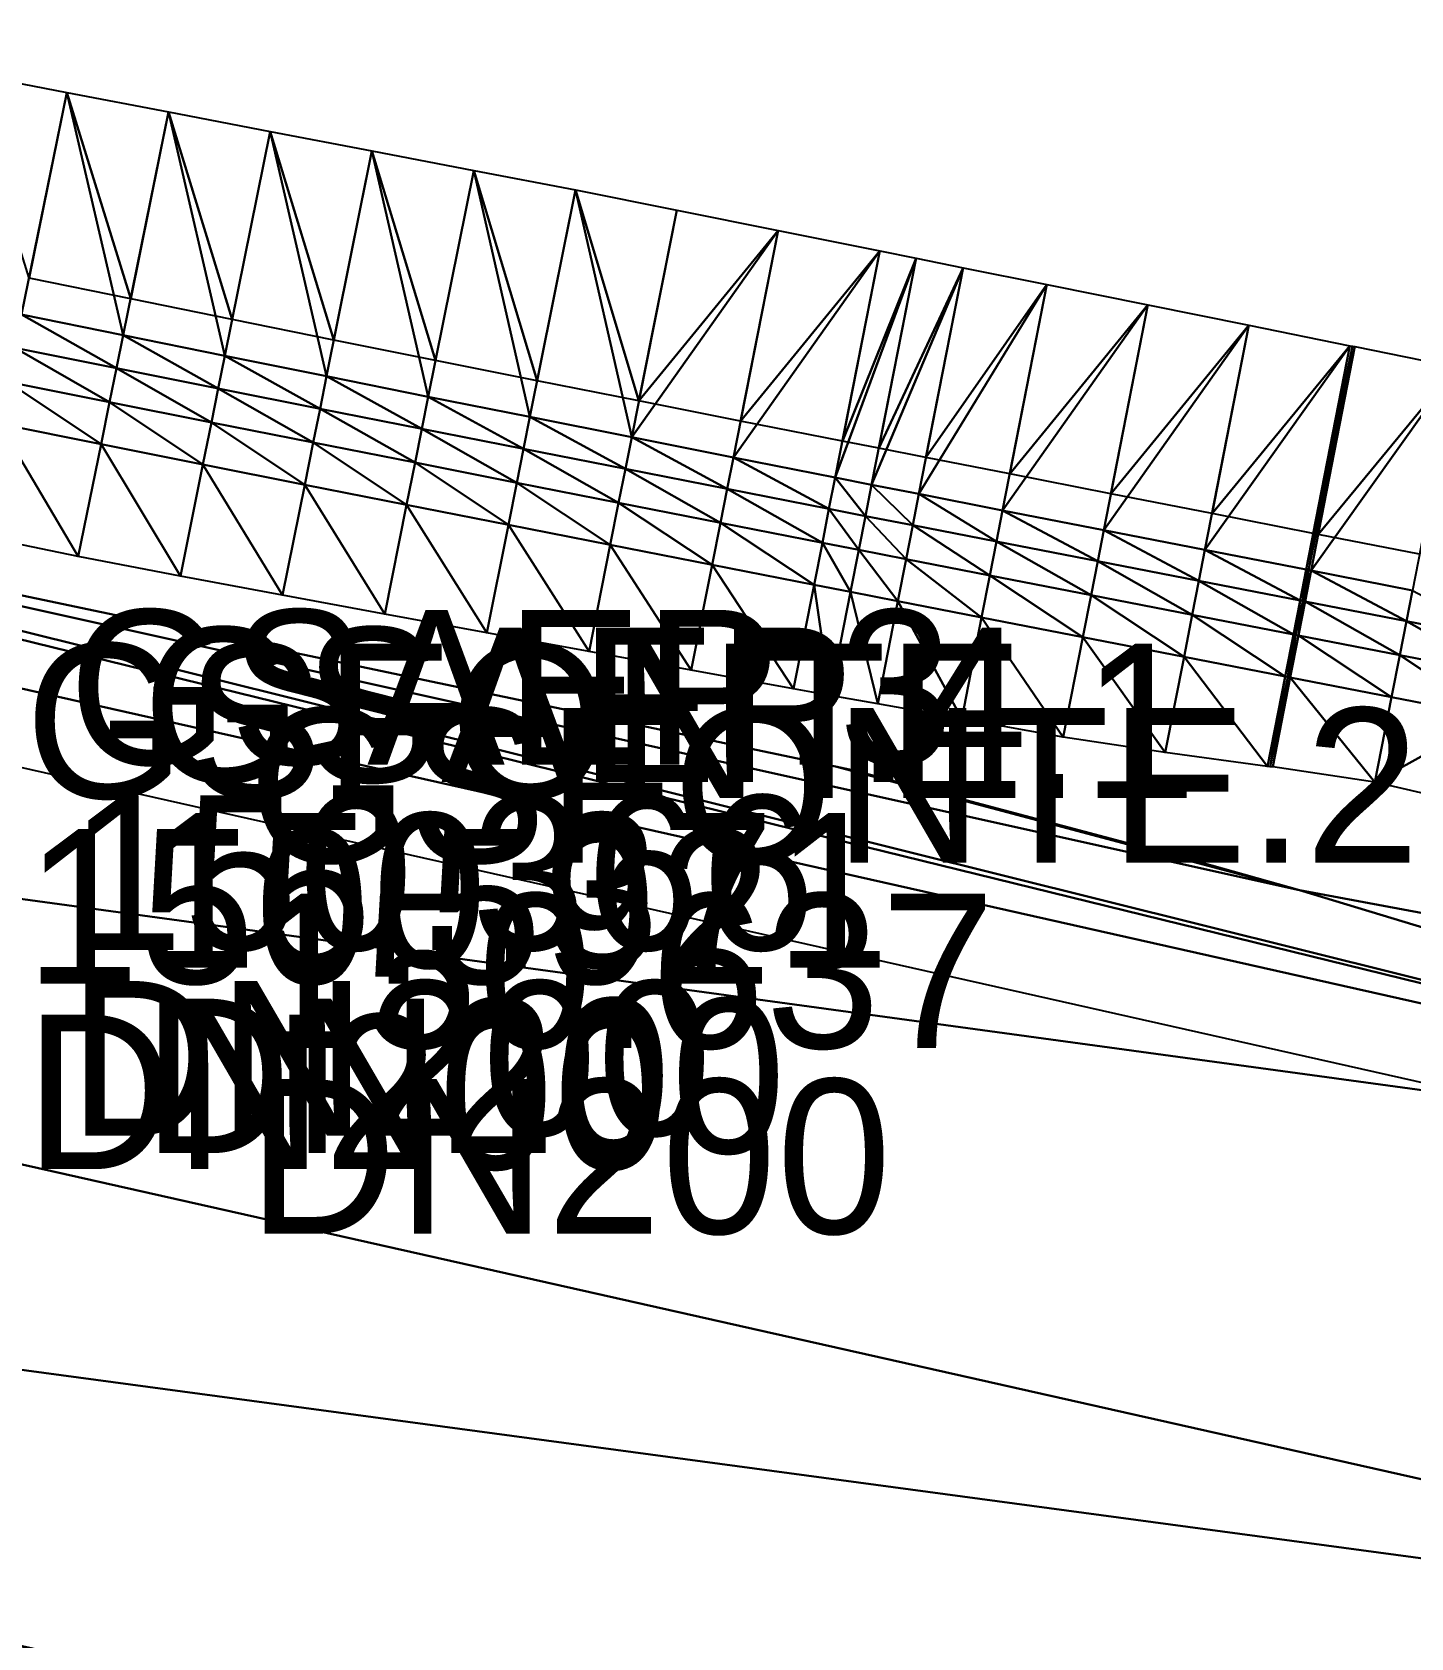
# Model space of a CAD drawing. Header units: metres. Extents: x 1882598 to 1885460, y 3171405 to 3171756.
# Drawn here: x 1884237.68 to 1884251.05, y 3171554.53 to 3171570.11 of the extents above; entities that cross this region are included whole.
import ezdxf

# ---------------------------------------------------------------- set-up
doc = ezdxf.new("R2010")
doc.units = ezdxf.units.M
doc.header["$MEASUREMENT"] = 0
for name, color, linetype, true_color in [('Ass - 07_EP BASS indA - Polyligne fil d_eau', 140, 'Continuous', 0x00bfff), ('TER07_Bassin IA Décaissé - Triangles surfaces projet', 7, 'Continuous', 0x848484), ('Triangles surfaces projet', 7, 'Continuous', 0x848484)]:
    doc.layers.add(name, color=color, linetype=linetype, true_color=true_color)
for name, color, linetype in [('pntdesc', 1, 'Continuous'), ('pntelev', 2, 'Continuous'), ('pntno', 3, 'Continuous')]:
    doc.layers.add(name, color=color, linetype=linetype)

msp = doc.modelspace()

# ---------------------------------------------------------------- linework, layer by layer
msp.add_point((1884238.268, 3171560.251, 150.637))
at = {"layer": 'Ass - 07_EP BASS indA - Polyligne fil d_eau'}
msp.add_polyline3d([(1884258.062, 3171558.362, 149.327), (1884211.232, 3171568.899, 149.09), (1884211.353, 3171568.138, 149.104), (1884208.931, 3171557.375, 149.3)], dxfattribs=at)
at = {"layer": 'TER07_Bassin IA Décaissé - Triangles surfaces projet', "color": 252, "linetype": 'Continuous', "lineweight": 30, "true_color": 0x848484}
for points in [[(1884208.451, 3171565.675, 150.879), (1884209.268, 3171570.11, 150.959), (1884260.655, 3171558.547, 150.959), (1884208.451, 3171565.675, 150.879)], [(1884260.655, 3171558.547, 150.959), (1884209.268, 3171570.11, 150.959), (1884226.026, 3171567.05, 151.421), (1884260.655, 3171558.547, 150.959)], [(1884228.703, 3171566.509, 151.462), (1884260.655, 3171558.547, 150.959), (1884226.026, 3171567.05, 151.421), (1884228.703, 3171566.509, 151.462)], [(1884249.968, 3171561.783, 151.5), (1884260.655, 3171558.547, 150.959), (1884228.703, 3171566.509, 151.462), (1884249.968, 3171561.783, 151.5)], [(1884245.468, 3171562.984, 151.622), (1884249.968, 3171561.783, 151.5), (1884228.703, 3171566.509, 151.462), (1884245.468, 3171562.984, 151.622)], [(1884259.646, 3171554.156, 150.879), (1884207.908, 3171561.125, 148.6), (1884208.451, 3171565.675, 150.879), (1884259.646, 3171554.156, 150.879)], [(1884259.646, 3171554.156, 150.879), (1884208.451, 3171565.675, 150.879), (1884260.655, 3171558.547, 150.959), (1884259.646, 3171554.156, 150.879)], [(1884245.65, 3171562.944, 151.623), (1884249.12, 3171562.022, 151.531), (1884245.468, 3171562.984, 151.622), (1884245.65, 3171562.944, 151.623)], [(1884249.12, 3171562.022, 151.531), (1884249.968, 3171561.783, 151.5), (1884245.468, 3171562.984, 151.622), (1884249.12, 3171562.022, 151.531)], [(1884252.551, 3171561.302, 151.565), (1884260.655, 3171558.547, 150.959), (1884249.968, 3171561.783, 151.5), (1884252.551, 3171561.302, 151.565)], [(1884257.057, 3171544.164, 148.6), (1884206.361, 3171555.571, 148.6), (1884207.908, 3171561.125, 148.6), (1884257.057, 3171544.164, 148.6)], [(1884207.908, 3171561.125, 148.6), (1884258.321, 3171549.782, 148.6), (1884258.418, 3171549.752, 148.6), (1884207.908, 3171561.125, 148.6)], [(1884257.057, 3171544.164, 148.6), (1884207.908, 3171561.125, 148.6), (1884258.418, 3171549.752, 148.6), (1884257.057, 3171544.164, 148.6)], [(1884258.321, 3171549.782, 148.6), (1884207.908, 3171561.125, 148.6), (1884259.646, 3171554.156, 150.879), (1884258.321, 3171549.782, 148.6)], [(1884257.057, 3171544.164, 148.6), (1884205.71, 3171551.455, 150.679), (1884206.361, 3171555.571, 148.6), (1884257.057, 3171544.164, 148.6)]]:
    msp.add_3dface(points, dxfattribs=at)
at = {"layer": 'Triangles surfaces projet'}
for points in [[(1884238.014, 3171569.525, 150.247), (1884237.574, 3171567.37, 150.192), (1884237.027, 3171569.714, 150.24), (1884238.014, 3171569.525, 150.247)], [(1884238.014, 3171569.525, 150.597), (1884237.646, 3171567.721, 150.551), (1884237.027, 3171569.714, 150.59), (1884238.014, 3171569.525, 150.597)], [(1884237.574, 3171567.37, 150.192), (1884238.014, 3171569.525, 150.247), (1884238.56, 3171567.169, 150.198), (1884237.574, 3171567.37, 150.192)], [(1884238.632, 3171567.521, 150.557), (1884237.646, 3171567.721, 150.551), (1884238.014, 3171569.525, 150.597), (1884238.632, 3171567.521, 150.557)], [(1884238.014, 3171569.525, 150.247), (1884239, 3171569.336, 150.253), (1884238.56, 3171567.169, 150.198), (1884238.014, 3171569.525, 150.247)], [(1884239, 3171569.336, 150.603), (1884238.632, 3171567.521, 150.557), (1884238.014, 3171569.525, 150.597), (1884239, 3171569.336, 150.603)], [(1884238.56, 3171567.169, 150.198), (1884239, 3171569.336, 150.253), (1884239.546, 3171566.969, 150.204), (1884238.56, 3171567.169, 150.198)], [(1884239.617, 3171567.321, 150.563), (1884238.632, 3171567.521, 150.557), (1884239, 3171569.336, 150.603), (1884239.617, 3171567.321, 150.563)], [(1884239.546, 3171566.969, 150.204), (1884239, 3171569.336, 150.253), (1884239.986, 3171569.146, 150.259), (1884239.546, 3171566.969, 150.204)], [(1884239.986, 3171569.146, 150.609), (1884239.617, 3171567.321, 150.563), (1884239, 3171569.336, 150.603), (1884239.986, 3171569.146, 150.609)], [(1884239.546, 3171566.969, 150.204), (1884239.986, 3171569.146, 150.259), (1884240.532, 3171566.77, 150.21), (1884239.546, 3171566.969, 150.204)], [(1884240.603, 3171567.122, 150.569), (1884239.617, 3171567.321, 150.563), (1884239.986, 3171569.146, 150.609), (1884240.603, 3171567.122, 150.569)], [(1884240.972, 3171568.957, 150.266), (1884240.532, 3171566.77, 150.21), (1884239.986, 3171569.146, 150.259), (1884240.972, 3171568.957, 150.266)], [(1884240.972, 3171568.957, 150.616), (1884240.603, 3171567.122, 150.569), (1884239.986, 3171569.146, 150.609), (1884240.972, 3171568.957, 150.616)], [(1884241.519, 3171566.572, 150.217), (1884240.532, 3171566.77, 150.21), (1884240.972, 3171568.957, 150.266), (1884241.519, 3171566.572, 150.217)], [(1884241.589, 3171566.924, 150.576), (1884240.603, 3171567.122, 150.569), (1884240.972, 3171568.957, 150.616), (1884241.589, 3171566.924, 150.576)], [(1884241.959, 3171568.768, 150.273), (1884241.519, 3171566.572, 150.217), (1884240.972, 3171568.957, 150.266), (1884241.959, 3171568.768, 150.273)], [(1884241.959, 3171568.768, 150.623), (1884241.589, 3171566.924, 150.576), (1884240.972, 3171568.957, 150.616), (1884241.959, 3171568.768, 150.623)], [(1884241.519, 3171566.572, 150.217), (1884241.959, 3171568.768, 150.273), (1884242.505, 3171566.375, 150.223), (1884241.519, 3171566.572, 150.217)], [(1884242.575, 3171566.727, 150.582), (1884241.589, 3171566.924, 150.576), (1884241.959, 3171568.768, 150.623), (1884242.575, 3171566.727, 150.582)], [(1884242.505, 3171566.375, 150.223), (1884241.959, 3171568.768, 150.273), (1884242.945, 3171568.579, 150.279), (1884242.505, 3171566.375, 150.223)], [(1884242.945, 3171568.579, 150.629), (1884242.575, 3171566.727, 150.582), (1884241.959, 3171568.768, 150.623), (1884242.945, 3171568.579, 150.629)], [(1884242.945, 3171568.579, 150.279), (1884243.492, 3171566.178, 150.23), (1884242.505, 3171566.375, 150.223), (1884242.945, 3171568.579, 150.279)], [(1884243.562, 3171566.531, 150.589), (1884242.575, 3171566.727, 150.582), (1884242.945, 3171568.579, 150.629), (1884243.562, 3171566.531, 150.589)], [(1884242.945, 3171568.579, 150.279), (1884243.93, 3171568.383, 150.286), (1884243.492, 3171566.178, 150.23), (1884242.945, 3171568.579, 150.279)], [(1884243.93, 3171568.383, 150.636), (1884243.562, 3171566.531, 150.589), (1884242.945, 3171568.579, 150.629), (1884243.93, 3171568.383, 150.636)], [(1884243.492, 3171566.178, 150.23), (1884243.93, 3171568.383, 150.286), (1884244.914, 3171568.185, 150.293), (1884243.492, 3171566.178, 150.23)], [(1884244.914, 3171568.185, 150.643), (1884243.562, 3171566.531, 150.589), (1884243.93, 3171568.383, 150.636), (1884244.914, 3171568.185, 150.643)], [(1884243.492, 3171566.178, 150.23), (1884244.914, 3171568.185, 150.293), (1884244.478, 3171565.983, 150.237), (1884243.492, 3171566.178, 150.23)], [(1884244.548, 3171566.335, 150.596), (1884243.562, 3171566.531, 150.589), (1884244.914, 3171568.185, 150.643), (1884244.548, 3171566.335, 150.596)], [(1884244.914, 3171568.185, 150.293), (1884245.898, 3171567.986, 150.3), (1884244.478, 3171565.983, 150.237), (1884244.914, 3171568.185, 150.293)], [(1884245.898, 3171567.986, 150.65), (1884244.548, 3171566.335, 150.596), (1884244.914, 3171568.185, 150.643), (1884245.898, 3171567.986, 150.65)], [(1884244.478, 3171565.983, 150.237), (1884245.898, 3171567.986, 150.3), (1884245.465, 3171565.788, 150.244), (1884244.478, 3171565.983, 150.237)], [(1884245.535, 3171566.14, 150.603), (1884244.548, 3171566.335, 150.596), (1884245.898, 3171567.986, 150.65), (1884245.535, 3171566.14, 150.603)], [(1884246.251, 3171567.915, 150.302), (1884245.465, 3171565.788, 150.244), (1884245.898, 3171567.986, 150.3), (1884246.251, 3171567.915, 150.302)], [(1884246.251, 3171567.915, 150.652), (1884245.535, 3171566.14, 150.603), (1884245.898, 3171567.986, 150.65), (1884246.251, 3171567.915, 150.652)], [(1884246.251, 3171567.915, 150.302), (1884245.819, 3171565.718, 150.246), (1884245.465, 3171565.788, 150.244), (1884246.251, 3171567.915, 150.302)], [(1884245.889, 3171566.071, 150.605), (1884245.535, 3171566.14, 150.603), (1884246.251, 3171567.915, 150.652), (1884245.889, 3171566.071, 150.605)], [(1884246.708, 3171567.823, 150.306), (1884245.819, 3171565.718, 150.246), (1884246.251, 3171567.915, 150.302), (1884246.708, 3171567.823, 150.306)], [(1884246.277, 3171565.628, 150.25), (1884245.819, 3171565.718, 150.246), (1884246.708, 3171567.823, 150.306), (1884246.277, 3171565.628, 150.25)], [(1884246.708, 3171567.823, 150.656), (1884245.889, 3171566.071, 150.605), (1884246.251, 3171567.915, 150.652), (1884246.708, 3171567.823, 150.656)], [(1884246.346, 3171565.981, 150.609), (1884245.889, 3171566.071, 150.605), (1884246.708, 3171567.823, 150.656), (1884246.346, 3171565.981, 150.609)], [(1884246.708, 3171567.823, 150.306), (1884247.518, 3171567.66, 150.311), (1884246.277, 3171565.628, 150.25), (1884246.708, 3171567.823, 150.306)], [(1884247.518, 3171567.66, 150.661), (1884246.346, 3171565.981, 150.609), (1884246.708, 3171567.823, 150.656), (1884247.518, 3171567.66, 150.661)], [(1884246.277, 3171565.628, 150.25), (1884247.518, 3171567.66, 150.311), (1884247.089, 3171565.469, 150.256), (1884246.277, 3171565.628, 150.25)], [(1884247.158, 3171565.822, 150.615), (1884246.346, 3171565.981, 150.609), (1884247.518, 3171567.66, 150.661), (1884247.158, 3171565.822, 150.615)], [(1884248.498, 3171567.462, 150.319), (1884247.089, 3171565.469, 150.256), (1884247.518, 3171567.66, 150.311), (1884248.498, 3171567.462, 150.319)], [(1884248.498, 3171567.462, 150.669), (1884247.158, 3171565.822, 150.615), (1884247.518, 3171567.66, 150.661), (1884248.498, 3171567.462, 150.669)], [(1884237.574, 3171567.37, 150.192), (1884238.495, 3171566.848, 150.189), (1884237.508, 3171567.045, 150.183), (1884237.574, 3171567.37, 150.192)], [(1884238.495, 3171566.848, 150.189), (1884237.574, 3171567.37, 150.192), (1884238.56, 3171567.169, 150.198), (1884238.495, 3171566.848, 150.189)], [(1884248.071, 3171565.277, 150.263), (1884247.089, 3171565.469, 150.256), (1884248.498, 3171567.462, 150.319), (1884248.071, 3171565.277, 150.263)], [(1884248.14, 3171565.63, 150.622), (1884247.158, 3171565.822, 150.615), (1884248.498, 3171567.462, 150.669), (1884248.14, 3171565.63, 150.622)], [(1884248.498, 3171567.462, 150.319), (1884249.478, 3171567.265, 150.326), (1884248.071, 3171565.277, 150.263), (1884248.498, 3171567.462, 150.319)], [(1884249.478, 3171567.265, 150.676), (1884248.14, 3171565.63, 150.622), (1884248.498, 3171567.462, 150.669), (1884249.478, 3171567.265, 150.676)], [(1884248.071, 3171565.277, 150.263), (1884249.478, 3171567.265, 150.326), (1884249.052, 3171565.086, 150.27), (1884248.071, 3171565.277, 150.263)], [(1884249.121, 3171565.438, 150.629), (1884248.14, 3171565.63, 150.622), (1884249.478, 3171567.265, 150.676), (1884249.121, 3171565.438, 150.629)], [(1884249.478, 3171567.265, 150.326), (1884250.459, 3171567.067, 150.333), (1884249.052, 3171565.086, 150.27), (1884249.478, 3171567.265, 150.326)], [(1884250.459, 3171567.067, 150.683), (1884249.121, 3171565.438, 150.629), (1884249.478, 3171567.265, 150.676), (1884250.459, 3171567.067, 150.683)], [(1884238.428, 3171566.52, 150.524), (1884237.441, 3171566.717, 150.518), (1884237.508, 3171567.045, 150.183), (1884238.428, 3171566.52, 150.524)], [(1884237.508, 3171567.045, 150.183), (1884238.495, 3171566.848, 150.189), (1884238.428, 3171566.52, 150.524), (1884237.508, 3171567.045, 150.183)], [(1884239.482, 3171566.651, 150.196), (1884238.495, 3171566.848, 150.189), (1884238.56, 3171567.169, 150.198), (1884239.482, 3171566.651, 150.196)], [(1884239.546, 3171566.969, 150.204), (1884239.482, 3171566.651, 150.196), (1884238.56, 3171567.169, 150.198), (1884239.546, 3171566.969, 150.204)], [(1884250.459, 3171567.067, 150.333), (1884250.033, 3171564.894, 150.277), (1884249.052, 3171565.086, 150.27), (1884250.459, 3171567.067, 150.333)], [(1884250.102, 3171565.246, 150.636), (1884249.121, 3171565.438, 150.629), (1884250.459, 3171567.067, 150.683), (1884250.102, 3171565.246, 150.636)], [(1884250.033, 3171564.894, 150.277), (1884250.459, 3171567.067, 150.333), (1884250.483, 3171567.062, 150.333), (1884250.033, 3171564.894, 150.277)], [(1884250.058, 3171564.889, 150.277), (1884250.033, 3171564.894, 150.277), (1884250.483, 3171567.062, 150.333), (1884250.058, 3171564.889, 150.277)], [(1884250.058, 3171564.889, 150.277), (1884250.483, 3171567.062, 150.333), (1884250.507, 3171567.058, 150.333), (1884250.058, 3171564.889, 150.277)], [(1884250.082, 3171564.884, 150.278), (1884250.058, 3171564.889, 150.277), (1884250.507, 3171567.058, 150.333), (1884250.082, 3171564.884, 150.278)], [(1884250.082, 3171564.884, 150.278), (1884250.507, 3171567.058, 150.333), (1884251.488, 3171566.86, 150.34), (1884250.082, 3171564.884, 150.278)], [(1884250.483, 3171567.062, 150.683), (1884250.102, 3171565.246, 150.636), (1884250.459, 3171567.067, 150.683), (1884250.483, 3171567.062, 150.683)], [(1884250.127, 3171565.241, 150.636), (1884250.102, 3171565.246, 150.636), (1884250.483, 3171567.062, 150.683), (1884250.127, 3171565.241, 150.636)], [(1884250.507, 3171567.058, 150.683), (1884250.127, 3171565.241, 150.636), (1884250.483, 3171567.062, 150.683), (1884250.507, 3171567.058, 150.683)], [(1884250.151, 3171565.236, 150.636), (1884250.127, 3171565.241, 150.636), (1884250.507, 3171567.058, 150.683), (1884250.151, 3171565.236, 150.636)], [(1884251.488, 3171566.86, 150.69), (1884250.151, 3171565.236, 150.636), (1884250.507, 3171567.058, 150.683), (1884251.488, 3171566.86, 150.69)], [(1884239.546, 3171566.969, 150.204), (1884240.469, 3171566.455, 150.202), (1884239.482, 3171566.651, 150.196), (1884239.546, 3171566.969, 150.204)], [(1884239.546, 3171566.969, 150.204), (1884240.532, 3171566.77, 150.21), (1884240.469, 3171566.455, 150.202), (1884239.546, 3171566.969, 150.204)], [(1884239.416, 3171566.323, 150.53), (1884238.428, 3171566.52, 150.524), (1884238.495, 3171566.848, 150.189), (1884239.416, 3171566.323, 150.53)], [(1884239.416, 3171566.323, 150.53), (1884238.495, 3171566.848, 150.189), (1884239.482, 3171566.651, 150.196), (1884239.416, 3171566.323, 150.53)], [(1884240.469, 3171566.455, 150.202), (1884240.532, 3171566.77, 150.21), (1884241.456, 3171566.26, 150.209), (1884240.469, 3171566.455, 150.202)], [(1884241.519, 3171566.572, 150.217), (1884241.456, 3171566.26, 150.209), (1884240.532, 3171566.77, 150.21), (1884241.519, 3171566.572, 150.217)], [(1884251.064, 3171564.692, 150.285), (1884250.082, 3171564.884, 150.278), (1884251.488, 3171566.86, 150.34), (1884251.064, 3171564.692, 150.285)], [(1884251.133, 3171565.044, 150.644), (1884250.151, 3171565.236, 150.636), (1884251.488, 3171566.86, 150.69), (1884251.133, 3171565.044, 150.644)], [(1884238.345, 3171566.111, 150.8), (1884237.358, 3171566.308, 150.794), (1884237.441, 3171566.717, 150.518), (1884238.345, 3171566.111, 150.8)], [(1884238.428, 3171566.52, 150.524), (1884238.345, 3171566.111, 150.8), (1884237.441, 3171566.717, 150.518), (1884238.428, 3171566.52, 150.524)], [(1884240.403, 3171566.127, 150.537), (1884239.416, 3171566.323, 150.53), (1884239.482, 3171566.651, 150.196), (1884240.403, 3171566.127, 150.537)], [(1884240.403, 3171566.127, 150.537), (1884239.482, 3171566.651, 150.196), (1884240.469, 3171566.455, 150.202), (1884240.403, 3171566.127, 150.537)], [(1884238.428, 3171566.52, 150.524), (1884239.333, 3171565.914, 150.806), (1884238.345, 3171566.111, 150.8), (1884238.428, 3171566.52, 150.524)], [(1884239.416, 3171566.323, 150.53), (1884239.333, 3171565.914, 150.806), (1884238.428, 3171566.52, 150.524), (1884239.416, 3171566.323, 150.53)], [(1884241.39, 3171565.932, 150.543), (1884240.403, 3171566.127, 150.537), (1884240.469, 3171566.455, 150.202), (1884241.39, 3171565.932, 150.543)], [(1884240.469, 3171566.455, 150.202), (1884241.456, 3171566.26, 150.209), (1884241.39, 3171565.932, 150.543), (1884240.469, 3171566.455, 150.202)], [(1884241.456, 3171566.26, 150.209), (1884241.519, 3171566.572, 150.217), (1884242.443, 3171566.065, 150.215), (1884241.456, 3171566.26, 150.209)], [(1884241.519, 3171566.572, 150.217), (1884242.505, 3171566.375, 150.223), (1884242.443, 3171566.065, 150.215), (1884241.519, 3171566.572, 150.217)], [(1884237.137, 3171565.225, 151.527), (1884237.358, 3171566.308, 150.794), (1884238.124, 3171565.023, 151.536), (1884237.137, 3171565.225, 151.527)], [(1884237.358, 3171566.308, 150.794), (1884238.345, 3171566.111, 150.8), (1884238.124, 3171565.023, 151.536), (1884237.358, 3171566.308, 150.794)], [(1884240.32, 3171565.718, 150.813), (1884239.333, 3171565.914, 150.806), (1884239.416, 3171566.323, 150.53), (1884240.32, 3171565.718, 150.813)], [(1884240.32, 3171565.718, 150.813), (1884239.416, 3171566.323, 150.53), (1884240.403, 3171566.127, 150.537), (1884240.32, 3171565.718, 150.813)], [(1884243.43, 3171565.871, 150.222), (1884242.443, 3171566.065, 150.215), (1884242.505, 3171566.375, 150.223), (1884243.43, 3171565.871, 150.222)], [(1884243.43, 3171565.871, 150.222), (1884242.505, 3171566.375, 150.223), (1884243.492, 3171566.178, 150.23), (1884243.43, 3171565.871, 150.222)], [(1884238.345, 3171566.111, 150.8), (1884239.114, 3171564.832, 151.539), (1884238.124, 3171565.023, 151.536), (1884238.345, 3171566.111, 150.8)], [(1884239.333, 3171565.914, 150.806), (1884239.114, 3171564.832, 151.539), (1884238.345, 3171566.111, 150.8), (1884239.333, 3171565.914, 150.806)], [(1884241.308, 3171565.523, 150.819), (1884240.32, 3171565.718, 150.813), (1884240.403, 3171566.127, 150.537), (1884241.308, 3171565.523, 150.819)], [(1884240.403, 3171566.127, 150.537), (1884241.39, 3171565.932, 150.543), (1884241.308, 3171565.523, 150.819), (1884240.403, 3171566.127, 150.537)], [(1884241.39, 3171565.932, 150.543), (1884241.456, 3171566.26, 150.209), (1884242.378, 3171565.737, 150.55), (1884241.39, 3171565.932, 150.543)], [(1884242.443, 3171566.065, 150.215), (1884242.378, 3171565.737, 150.55), (1884241.456, 3171566.26, 150.209), (1884242.443, 3171566.065, 150.215)], [(1884244.418, 3171565.677, 150.229), (1884243.43, 3171565.871, 150.222), (1884243.492, 3171566.178, 150.23), (1884244.418, 3171565.677, 150.229)], [(1884244.418, 3171565.677, 150.229), (1884243.492, 3171566.178, 150.23), (1884244.478, 3171565.983, 150.237), (1884244.418, 3171565.677, 150.229)], [(1884242.443, 3171566.065, 150.215), (1884243.365, 3171565.542, 150.557), (1884242.378, 3171565.737, 150.55), (1884242.443, 3171566.065, 150.215)], [(1884243.43, 3171565.871, 150.222), (1884243.365, 3171565.542, 150.557), (1884242.443, 3171566.065, 150.215), (1884243.43, 3171565.871, 150.222)], [(1884244.418, 3171565.677, 150.229), (1884244.478, 3171565.983, 150.237), (1884245.405, 3171565.483, 150.236), (1884244.418, 3171565.677, 150.229)], [(1884245.465, 3171565.788, 150.244), (1884245.405, 3171565.483, 150.236), (1884244.478, 3171565.983, 150.237), (1884245.465, 3171565.788, 150.244)], [(1884239.114, 3171564.832, 151.539), (1884239.333, 3171565.914, 150.806), (1884240.105, 3171564.647, 151.537), (1884239.114, 3171564.832, 151.539)], [(1884240.32, 3171565.718, 150.813), (1884240.105, 3171564.647, 151.537), (1884239.333, 3171565.914, 150.806), (1884240.32, 3171565.718, 150.813)], [(1884241.39, 3171565.932, 150.543), (1884242.296, 3171565.328, 150.826), (1884241.308, 3171565.523, 150.819), (1884241.39, 3171565.932, 150.543)], [(1884242.378, 3171565.737, 150.55), (1884242.296, 3171565.328, 150.826), (1884241.39, 3171565.932, 150.543), (1884242.378, 3171565.737, 150.55)], [(1884244.353, 3171565.348, 150.564), (1884243.365, 3171565.542, 150.557), (1884243.43, 3171565.871, 150.222), (1884244.353, 3171565.348, 150.564)], [(1884244.418, 3171565.677, 150.229), (1884244.353, 3171565.348, 150.564), (1884243.43, 3171565.871, 150.222), (1884244.418, 3171565.677, 150.229)], [(1884241.096, 3171564.463, 151.535), (1884240.105, 3171564.647, 151.537), (1884240.32, 3171565.718, 150.813), (1884241.096, 3171564.463, 151.535)], [(1884241.096, 3171564.463, 151.535), (1884240.32, 3171565.718, 150.813), (1884241.308, 3171565.523, 150.819), (1884241.096, 3171564.463, 151.535)], [(1884243.284, 3171565.133, 150.832), (1884242.296, 3171565.328, 150.826), (1884242.378, 3171565.737, 150.55), (1884243.284, 3171565.133, 150.832)], [(1884243.365, 3171565.542, 150.557), (1884243.284, 3171565.133, 150.832), (1884242.378, 3171565.737, 150.55), (1884243.365, 3171565.542, 150.557)], [(1884244.353, 3171565.348, 150.564), (1884244.418, 3171565.677, 150.229), (1884245.341, 3171565.155, 150.571), (1884244.353, 3171565.348, 150.564)], [(1884244.418, 3171565.677, 150.229), (1884245.405, 3171565.483, 150.236), (1884245.341, 3171565.155, 150.571), (1884244.418, 3171565.677, 150.229)], [(1884245.405, 3171565.483, 150.236), (1884245.465, 3171565.788, 150.244), (1884245.76, 3171565.414, 150.239), (1884245.405, 3171565.483, 150.236)], [(1884245.76, 3171565.414, 150.239), (1884245.465, 3171565.788, 150.244), (1884245.819, 3171565.718, 150.246), (1884245.76, 3171565.414, 150.239)], [(1884246.218, 3171565.325, 150.242), (1884245.76, 3171565.414, 150.239), (1884245.819, 3171565.718, 150.246), (1884246.218, 3171565.325, 150.242)], [(1884246.277, 3171565.628, 150.25), (1884246.218, 3171565.325, 150.242), (1884245.819, 3171565.718, 150.246), (1884246.277, 3171565.628, 150.25)], [(1884241.308, 3171565.523, 150.819), (1884242.087, 3171564.281, 151.533), (1884241.096, 3171564.463, 151.535), (1884241.308, 3171565.523, 150.819)], [(1884241.308, 3171565.523, 150.819), (1884242.296, 3171565.328, 150.826), (1884242.087, 3171564.281, 151.533), (1884241.308, 3171565.523, 150.819)], [(1884243.284, 3171565.133, 150.832), (1884243.365, 3171565.542, 150.557), (1884244.272, 3171564.939, 150.839), (1884243.284, 3171565.133, 150.832)], [(1884244.353, 3171565.348, 150.564), (1884244.272, 3171564.939, 150.839), (1884243.365, 3171565.542, 150.557), (1884244.353, 3171565.348, 150.564)], [(1884245.695, 3171565.085, 150.574), (1884245.341, 3171565.155, 150.571), (1884245.405, 3171565.483, 150.236), (1884245.695, 3171565.085, 150.574)], [(1884245.76, 3171565.414, 150.239), (1884245.695, 3171565.085, 150.574), (1884245.405, 3171565.483, 150.236), (1884245.76, 3171565.414, 150.239)], [(1884246.218, 3171565.325, 150.242), (1884246.277, 3171565.628, 150.25), (1884247.03, 3171565.167, 150.248), (1884246.218, 3171565.325, 150.242)], [(1884246.277, 3171565.628, 150.25), (1884247.089, 3171565.469, 150.256), (1884247.03, 3171565.167, 150.248), (1884246.277, 3171565.628, 150.25)], [(1884242.087, 3171564.281, 151.533), (1884242.296, 3171565.328, 150.826), (1884243.078, 3171564.099, 151.531), (1884242.087, 3171564.281, 151.533)], [(1884242.296, 3171565.328, 150.826), (1884243.284, 3171565.133, 150.832), (1884243.078, 3171564.099, 151.531), (1884242.296, 3171565.328, 150.826)], [(1884245.26, 3171564.746, 150.846), (1884244.272, 3171564.939, 150.839), (1884244.353, 3171565.348, 150.564), (1884245.26, 3171564.746, 150.846)], [(1884244.353, 3171565.348, 150.564), (1884245.341, 3171565.155, 150.571), (1884245.26, 3171564.746, 150.846), (1884244.353, 3171565.348, 150.564)], [(1884245.695, 3171565.085, 150.574), (1884245.76, 3171565.414, 150.239), (1884246.153, 3171564.996, 150.577), (1884245.695, 3171565.085, 150.574)], [(1884246.153, 3171564.996, 150.577), (1884245.76, 3171565.414, 150.239), (1884246.218, 3171565.325, 150.242), (1884246.153, 3171564.996, 150.577)], [(1884247.089, 3171565.469, 150.256), (1884248.012, 3171564.976, 150.255), (1884247.03, 3171565.167, 150.248), (1884247.089, 3171565.469, 150.256)], [(1884247.089, 3171565.469, 150.256), (1884248.071, 3171565.277, 150.263), (1884248.012, 3171564.976, 150.255), (1884247.089, 3171565.469, 150.256)], [(1884246.218, 3171565.325, 150.242), (1884246.966, 3171564.838, 150.583), (1884246.153, 3171564.996, 150.577), (1884246.218, 3171565.325, 150.242)], [(1884246.966, 3171564.838, 150.583), (1884246.218, 3171565.325, 150.242), (1884247.03, 3171565.167, 150.248), (1884246.966, 3171564.838, 150.583)], [(1884248.993, 3171564.786, 150.262), (1884248.012, 3171564.976, 150.255), (1884248.071, 3171565.277, 150.263), (1884248.993, 3171564.786, 150.262)], [(1884248.993, 3171564.786, 150.262), (1884248.071, 3171565.277, 150.263), (1884249.052, 3171565.086, 150.27), (1884248.993, 3171564.786, 150.262)], [(1884243.284, 3171565.133, 150.832), (1884244.07, 3171563.918, 151.529), (1884243.078, 3171564.099, 151.531), (1884243.284, 3171565.133, 150.832)], [(1884244.07, 3171563.918, 151.529), (1884243.284, 3171565.133, 150.832), (1884244.272, 3171564.939, 150.839), (1884244.07, 3171563.918, 151.529)], [(1884245.614, 3171564.677, 150.849), (1884245.26, 3171564.746, 150.846), (1884245.341, 3171565.155, 150.571), (1884245.614, 3171564.677, 150.849)], [(1884245.614, 3171564.677, 150.849), (1884245.341, 3171565.155, 150.571), (1884245.695, 3171565.085, 150.574), (1884245.614, 3171564.677, 150.849)], [(1884245.695, 3171565.085, 150.574), (1884246.073, 3171564.587, 150.852), (1884245.614, 3171564.677, 150.849), (1884245.695, 3171565.085, 150.574)], [(1884246.073, 3171564.587, 150.852), (1884245.695, 3171565.085, 150.574), (1884246.153, 3171564.996, 150.577), (1884246.073, 3171564.587, 150.852)], [(1884247.947, 3171564.647, 150.591), (1884246.966, 3171564.838, 150.583), (1884247.03, 3171565.167, 150.248), (1884247.947, 3171564.647, 150.591)], [(1884247.03, 3171565.167, 150.248), (1884248.012, 3171564.976, 150.255), (1884247.947, 3171564.647, 150.591), (1884247.03, 3171565.167, 150.248)], [(1884249.975, 3171564.595, 150.27), (1884248.993, 3171564.786, 150.262), (1884249.052, 3171565.086, 150.27), (1884249.975, 3171564.595, 150.27)], [(1884249.975, 3171564.595, 150.27), (1884249.052, 3171565.086, 150.27), (1884250.033, 3171564.894, 150.277), (1884249.975, 3171564.595, 150.27)], [(1884245.062, 3171563.738, 151.527), (1884244.07, 3171563.918, 151.529), (1884244.272, 3171564.939, 150.839), (1884245.062, 3171563.738, 151.527)], [(1884245.26, 3171564.746, 150.846), (1884245.062, 3171563.738, 151.527), (1884244.272, 3171564.939, 150.839), (1884245.26, 3171564.746, 150.846)], [(1884246.073, 3171564.587, 150.852), (1884246.153, 3171564.996, 150.577), (1884246.886, 3171564.429, 150.858), (1884246.073, 3171564.587, 150.852)], [(1884246.966, 3171564.838, 150.583), (1884246.886, 3171564.429, 150.858), (1884246.153, 3171564.996, 150.577), (1884246.966, 3171564.838, 150.583)], [(1884248.012, 3171564.976, 150.255), (1884248.929, 3171564.456, 150.598), (1884247.947, 3171564.647, 150.591), (1884248.012, 3171564.976, 150.255)], [(1884248.993, 3171564.786, 150.262), (1884248.929, 3171564.456, 150.598), (1884248.012, 3171564.976, 150.255), (1884248.993, 3171564.786, 150.262)], [(1884249.975, 3171564.595, 150.27), (1884250.033, 3171564.894, 150.277), (1884250, 3171564.59, 150.27), (1884249.975, 3171564.595, 150.27)], [(1884250.058, 3171564.889, 150.277), (1884250, 3171564.59, 150.27), (1884250.033, 3171564.894, 150.277), (1884250.058, 3171564.889, 150.277)], [(1884250, 3171564.59, 150.27), (1884250.058, 3171564.889, 150.277), (1884250.024, 3171564.586, 150.27), (1884250, 3171564.59, 150.27)], [(1884250.082, 3171564.884, 150.278), (1884250.024, 3171564.586, 150.27), (1884250.058, 3171564.889, 150.277), (1884250.082, 3171564.884, 150.278)], [(1884251.006, 3171564.395, 150.277), (1884250.024, 3171564.586, 150.27), (1884250.082, 3171564.884, 150.278), (1884251.006, 3171564.395, 150.277)], [(1884251.064, 3171564.692, 150.285), (1884251.006, 3171564.395, 150.277), (1884250.082, 3171564.884, 150.278), (1884251.064, 3171564.692, 150.285)], [(1884245.26, 3171564.746, 150.846), (1884245.417, 3171563.674, 151.526), (1884245.062, 3171563.738, 151.527), (1884245.26, 3171564.746, 150.846)], [(1884245.614, 3171564.677, 150.849), (1884245.417, 3171563.674, 151.526), (1884245.26, 3171564.746, 150.846), (1884245.614, 3171564.677, 150.849)], [(1884246.886, 3171564.429, 150.858), (1884246.966, 3171564.838, 150.583), (1884247.867, 3171564.239, 150.865), (1884246.886, 3171564.429, 150.858)], [(1884246.966, 3171564.838, 150.583), (1884247.947, 3171564.647, 150.591), (1884247.867, 3171564.239, 150.865), (1884246.966, 3171564.838, 150.583)], [(1884248.929, 3171564.456, 150.598), (1884248.993, 3171564.786, 150.262), (1884249.911, 3171564.265, 150.605), (1884248.929, 3171564.456, 150.598)], [(1884249.911, 3171564.265, 150.605), (1884248.993, 3171564.786, 150.262), (1884249.975, 3171564.595, 150.27), (1884249.911, 3171564.265, 150.605)], [(1884245.417, 3171563.674, 151.526), (1884245.614, 3171564.677, 150.849), (1884245.878, 3171563.591, 151.525), (1884245.417, 3171563.674, 151.526)], [(1884245.878, 3171563.591, 151.525), (1884245.614, 3171564.677, 150.849), (1884246.073, 3171564.587, 150.852), (1884245.878, 3171563.591, 151.525)], [(1884246.073, 3171564.587, 150.852), (1884246.693, 3171563.445, 151.523), (1884245.878, 3171563.591, 151.525), (1884246.073, 3171564.587, 150.852)], [(1884246.693, 3171563.445, 151.523), (1884246.073, 3171564.587, 150.852), (1884246.886, 3171564.429, 150.858), (1884246.693, 3171563.445, 151.523)], [(1884247.947, 3171564.647, 150.591), (1884248.849, 3171564.048, 150.872), (1884247.867, 3171564.239, 150.865), (1884247.947, 3171564.647, 150.591)], [(1884248.929, 3171564.456, 150.598), (1884248.849, 3171564.048, 150.872), (1884247.947, 3171564.647, 150.591), (1884248.929, 3171564.456, 150.598)], [(1884249.935, 3171564.261, 150.606), (1884249.911, 3171564.265, 150.605), (1884249.975, 3171564.595, 150.27), (1884249.935, 3171564.261, 150.606)], [(1884250, 3171564.59, 150.27), (1884249.935, 3171564.261, 150.606), (1884249.975, 3171564.595, 150.27), (1884250, 3171564.59, 150.27)], [(1884249.935, 3171564.261, 150.606), (1884250, 3171564.59, 150.27), (1884249.96, 3171564.256, 150.606), (1884249.935, 3171564.261, 150.606)], [(1884250.024, 3171564.586, 150.27), (1884249.96, 3171564.256, 150.606), (1884250, 3171564.59, 150.27), (1884250.024, 3171564.586, 150.27)], [(1884250.024, 3171564.586, 150.27), (1884250.941, 3171564.065, 150.614), (1884249.96, 3171564.256, 150.606), (1884250.024, 3171564.586, 150.27)], [(1884251.006, 3171564.395, 150.277), (1884250.941, 3171564.065, 150.614), (1884250.024, 3171564.586, 150.27), (1884251.006, 3171564.395, 150.277)], [(1884251.006, 3171564.395, 150.277), (1884251.064, 3171564.692, 150.285), (1884251.987, 3171564.204, 150.284), (1884251.006, 3171564.395, 150.277)], [(1884246.886, 3171564.429, 150.858), (1884247.678, 3171563.269, 151.52), (1884246.693, 3171563.445, 151.523), (1884246.886, 3171564.429, 150.858)], [(1884246.886, 3171564.429, 150.858), (1884247.867, 3171564.239, 150.865), (1884247.678, 3171563.269, 151.52), (1884246.886, 3171564.429, 150.858)], [(1884248.849, 3171564.048, 150.872), (1884248.929, 3171564.456, 150.598), (1884249.831, 3171563.858, 150.88), (1884248.849, 3171564.048, 150.872)], [(1884249.831, 3171563.858, 150.88), (1884248.929, 3171564.456, 150.598), (1884249.911, 3171564.265, 150.605), (1884249.831, 3171563.858, 150.88)], [(1884250.941, 3171564.065, 150.614), (1884251.006, 3171564.395, 150.277), (1884251.923, 3171563.875, 150.62), (1884250.941, 3171564.065, 150.614)], [(1884251.006, 3171564.395, 150.277), (1884251.987, 3171564.204, 150.284), (1884251.923, 3171563.875, 150.62), (1884251.006, 3171564.395, 150.277)], [(1884247.678, 3171563.269, 151.52), (1884247.867, 3171564.239, 150.865), (1884248.667, 3171563.118, 151.5), (1884247.678, 3171563.269, 151.52)], [(1884248.849, 3171564.048, 150.872), (1884248.667, 3171563.118, 151.5), (1884247.867, 3171564.239, 150.865), (1884248.849, 3171564.048, 150.872)], [(1884249.855, 3171563.853, 150.88), (1884249.831, 3171563.858, 150.88), (1884249.911, 3171564.265, 150.605), (1884249.855, 3171563.853, 150.88)], [(1884249.911, 3171564.265, 150.605), (1884249.935, 3171564.261, 150.606), (1884249.855, 3171563.853, 150.88), (1884249.911, 3171564.265, 150.605)], [(1884249.935, 3171564.261, 150.606), (1884249.88, 3171563.848, 150.88), (1884249.855, 3171563.853, 150.88), (1884249.935, 3171564.261, 150.606)], [(1884249.935, 3171564.261, 150.606), (1884249.96, 3171564.256, 150.606), (1884249.88, 3171563.848, 150.88), (1884249.935, 3171564.261, 150.606)], [(1884250.861, 3171563.658, 150.887), (1884249.88, 3171563.848, 150.88), (1884249.96, 3171564.256, 150.606), (1884250.861, 3171563.658, 150.887)], [(1884250.861, 3171563.658, 150.887), (1884249.96, 3171564.256, 150.606), (1884250.941, 3171564.065, 150.614), (1884250.861, 3171563.658, 150.887)], [(1884249.66, 3171562.985, 151.468), (1884248.667, 3171563.118, 151.5), (1884248.849, 3171564.048, 150.872), (1884249.66, 3171562.985, 151.468)], [(1884248.849, 3171564.048, 150.872), (1884249.831, 3171563.858, 150.88), (1884249.66, 3171562.985, 151.468), (1884248.849, 3171564.048, 150.872)], [(1884250.861, 3171563.658, 150.887), (1884250.941, 3171564.065, 150.614), (1884251.843, 3171563.467, 150.894), (1884250.861, 3171563.658, 150.887)], [(1884251.923, 3171563.875, 150.62), (1884251.843, 3171563.467, 150.894), (1884250.941, 3171564.065, 150.614), (1884251.923, 3171563.875, 150.62)], [(1884249.831, 3171563.858, 150.88), (1884249.685, 3171562.982, 151.467), (1884249.66, 3171562.985, 151.468), (1884249.831, 3171563.858, 150.88)], [(1884249.855, 3171563.853, 150.88), (1884249.685, 3171562.982, 151.467), (1884249.831, 3171563.858, 150.88), (1884249.855, 3171563.853, 150.88)], [(1884249.71, 3171562.979, 151.466), (1884249.685, 3171562.982, 151.467), (1884249.855, 3171563.853, 150.88), (1884249.71, 3171562.979, 151.466)], [(1884249.88, 3171563.848, 150.88), (1884249.71, 3171562.979, 151.466), (1884249.855, 3171563.853, 150.88), (1884249.88, 3171563.848, 150.88)], [(1884249.88, 3171563.848, 150.88), (1884250.7, 3171562.831, 151.444), (1884249.71, 3171562.979, 151.466), (1884249.88, 3171563.848, 150.88)], [(1884249.88, 3171563.848, 150.88), (1884250.861, 3171563.658, 150.887), (1884250.7, 3171562.831, 151.444), (1884249.88, 3171563.848, 150.88)], [(1884250.7, 3171562.831, 151.444), (1884250.861, 3171563.658, 150.887), (1884251.843, 3171563.467, 150.894), (1884250.7, 3171562.831, 151.444)], [(1884251.843, 3171563.467, 150.894), (1884251.675, 3171562.605, 151.476), (1884250.7, 3171562.831, 151.444), (1884251.843, 3171563.467, 150.894)]]:
    msp.add_3dface(points, dxfattribs=at)

# ---------------------------------------------------------------- texts
at = {"layer": 'pntdesc'}
for p in [(1884238.027, 3171559.403, 150.366), (1884238.744, 3171559.232, 150.371), (1884237.605, 3171559.077, 150.592), (1884239.768, 3171558.451, 150.637)]:
    msp.add_text('DN200', height=1.5, dxfattribs=at).set_placement(p)
at = {"layer": 'pntelev'}
for s, p in [('150.366', (1884238.027, 3171561.203, 150.366)), ('150.371', (1884238.744, 3171561.032, 150.371)), ('150.592', (1884237.605, 3171560.877, 150.592)), ('150.637', (1884239.768, 3171560.251, 150.637))]:
    msp.add_text(s, height=1.5, dxfattribs=at).set_placement(p)
at = {"layer": 'pntno'}
for s, p in [('GSAEP.3', (1884238.027, 3171563.003, 150.366)), ('GSAEP.4', (1884238.744, 3171562.832, 150.371)), ('GSFONTE.1', (1884237.605, 3171562.677, 150.592)), ('GSFONTE.2', (1884239.768, 3171562.051, 150.637))]:
    msp.add_text(s, height=1.5, dxfattribs=at).set_placement(p)

doc.saveas('drawing.dxf')
